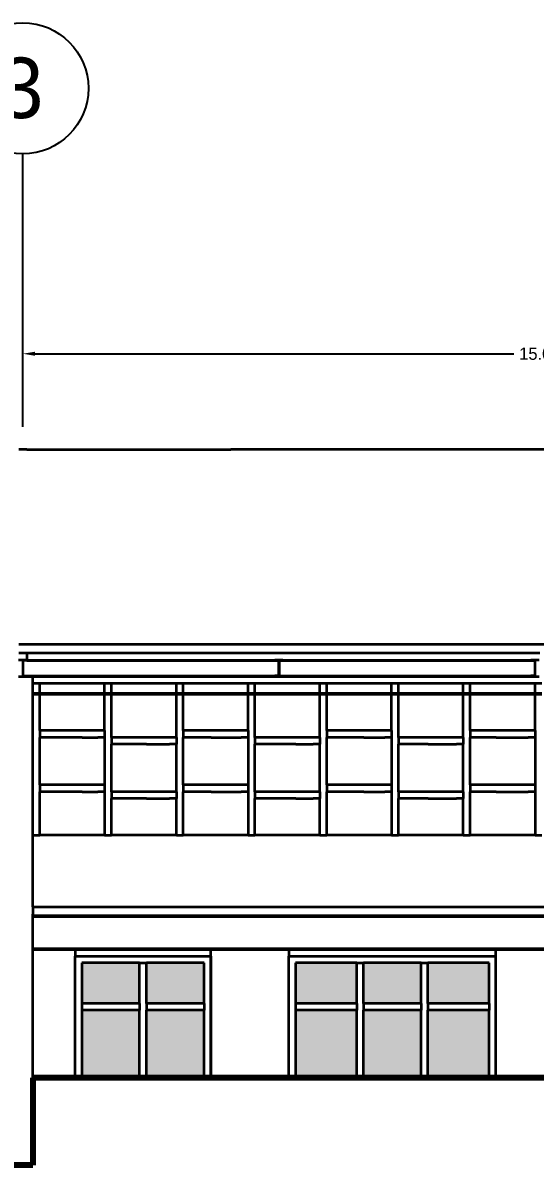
# Model space of a CAD drawing. Header units: metres. Extents: x -57 to 501, y 45 to 307.
# Drawn here: x 310.67 to 318.17, y 246.97 to 263.7 of the extents above; entities that cross this region are included whole.
import ezdxf

# ---------------------------------------------------------------- set-up
doc = ezdxf.new("R2010")
doc.units = ezdxf.units.M
doc.layers.add('atras', color=7, linetype='Continuous')
doc.dimstyles.get("Standard").update_dxf_attribs({"dimtxt": 0.18, "dimasz": 0.18, "dimexe": 0.18, "dimexo": 0.0625, "dimgap": 0.09, "dimtad": 0, "dimtih": 1, "dimtoh": 1, "dimdec": 1, "dimzin": 0, "dimdsep": 46, "dimtxsty": 'Standard', "dimcen": 0.09, "dimadec": 0, "dimazin": 0, "dimtfac": 1, "dimtdec": 1, "dimtofl": 0, "dimtmove": 0, "dimatfit": 3, "dimfxl": 1, "dimtolj": 1, "dimtzin": 0, "dimarcsym": 0})

# ---------------------------------------------------------------- blocks, each defined once
blk = doc.blocks.new('*D23')
at = {"layer": 'atras', "color": 0, "lineweight": -2, "transparency": 16777216}
for p, q in [((310.668, 257.824), (310.668, 259.037)), ((325.668, 257.824), (325.668, 259.037)), ((310.848, 258.857), (317.853, 258.857)), ((325.488, 258.857), (318.483, 258.857))]:
    blk.add_line(p, q, dxfattribs=at)
at = {"layer": 'atras', "color": 0, "transparency": 16777216}
for points in [[(310.848, 258.887), (310.848, 258.827), (310.668, 258.857)], [(325.488, 258.887), (325.488, 258.827), (325.668, 258.857)]]:
    blk.add_solid(points, dxfattribs=at)
at = {"layer": 'Defpoints', "color": 0, "transparency": 16777216}
for p in [(310.668, 258.857), (310.668, 257.762), (325.668, 257.762)]:
    blk.add_point(p, dxfattribs=at)
at = {"layer": 'atras', "color": 0, "transparency": 16777216, "insert": (318.168, 258.857), "char_height": 0.18, "attachment_point": 5}
blk.add_mtext('\\A1;15.0', dxfattribs=at)

msp = doc.modelspace()

# ---------------------------------------------------------------- hatches: boundary and pattern name
h = msp.add_hatch(color=256)
h.dxf.hatch_style = 1
h.set_gradient(color1=(147, 149, 152), name='HEMISPHERICAL')
h.paths.add_polyline_path([(312.377, 249.937), (311.533, 249.937), (311.533, 249.342), (312.377, 249.342)])
h.paths.add_polyline_path([(313.321, 249.937), (312.476, 249.937), (312.476, 249.342), (313.321, 249.342)])
h.paths.add_polyline_path([(312.377, 249.242), (311.533, 249.242), (311.533, 248.251), (312.377, 248.251)])
h.paths.add_polyline_path([(313.321, 249.242), (312.476, 249.242), (312.476, 248.251), (313.321, 248.251)])
h.paths.add_polyline_path([(315.555, 249.937), (314.661, 249.937), (314.661, 249.342), (315.555, 249.342)])
h.paths.add_polyline_path([(316.499, 249.937), (315.655, 249.937), (315.655, 249.342), (316.499, 249.342)])
h.paths.add_polyline_path([(317.492, 249.937), (316.598, 249.937), (316.598, 249.342), (317.492, 249.342)])
h.paths.add_polyline_path([(315.555, 249.242), (314.661, 249.242), (314.661, 248.251), (315.555, 248.251)])
h.paths.add_polyline_path([(316.499, 249.242), (315.655, 249.242), (315.655, 248.251), (316.499, 248.251)])
h.paths.add_polyline_path([(317.492, 249.242), (316.598, 249.242), (316.598, 248.251), (317.492, 248.251)])
h.paths.add_polyline_path([(319.727, 249.937), (318.833, 249.937), (318.833, 249.342), (319.727, 249.342)])
h.paths.add_polyline_path([(320.671, 249.937), (319.826, 249.937), (319.826, 249.342), (320.671, 249.342)])
h.paths.add_polyline_path([(321.664, 249.937), (320.77, 249.937), (320.77, 249.342), (321.664, 249.342)])
h.paths.add_polyline_path([(319.727, 249.242), (318.833, 249.242), (318.833, 248.251), (319.727, 248.251)])
h.paths.add_polyline_path([(320.671, 249.242), (319.826, 249.242), (319.826, 248.251), (320.671, 248.251)])
h.paths.add_polyline_path([(321.664, 249.242), (320.77, 249.242), (320.77, 248.251), (321.664, 248.251)])
h.paths.add_polyline_path([(323.849, 249.937), (323.005, 249.937), (323.005, 249.342), (323.849, 249.342)])
h.paths.add_polyline_path([(324.792, 249.937), (323.948, 249.937), (323.948, 249.342), (324.792, 249.342)])
h.paths.add_polyline_path([(323.849, 249.242), (323.005, 249.242), (323.005, 248.476), (323.849, 248.724)])
h.paths.add_polyline_path([(324.792, 249.242), (323.948, 249.242), (323.948, 248.753), (324.701, 248.975), (324.781, 248.975), (324.792, 248.977)])
h.paths.add_polyline_path([(327.379, 253.932), (326.535, 253.932), (326.535, 253.338), (327.379, 253.338)])
h.paths.add_polyline_path([(328.323, 253.932), (327.479, 253.932), (327.479, 253.338), (328.323, 253.338)])
h.paths.add_polyline_path([(327.379, 253.238), (326.535, 253.238), (326.535, 250.958), (327.379, 250.958)])
h.paths.add_polyline_path([(328.323, 253.238), (327.479, 253.238), (327.479, 250.958), (328.323, 250.958)])

# ---------------------------------------------------------------- linework, layer by layer
at = {"lineweight": 35}
for p, q in [((310.726, 257.456), (310.607, 257.456)), ((310.726, 257.456), (313.714, 257.456)), ((316.82, 257.456), (313.714, 257.456)), ((319.927, 257.456), (316.82, 257.456)), ((310.607, 254.605), (310.724, 254.605)), ((310.725, 254.472), (310.609, 254.472)), ((310.724, 254.605), (310.726, 254.605)), ((310.725, 254.472), (310.725, 254.372)), ((310.767, 254.472), (310.725, 254.472)), ((310.726, 254.605), (313.711, 254.605)), ((310.892, 254.472), (310.767, 254.472)), ((311.049, 254.472), (310.892, 254.472)), ((311.174, 254.472), (311.049, 254.472)), ((311.331, 254.472), (311.174, 254.472)), ((311.457, 254.472), (311.331, 254.472)), ((311.614, 254.472), (311.457, 254.472)), ((311.739, 254.472), (311.614, 254.472)), ((311.896, 254.472), (311.739, 254.472)), ((312.021, 254.472), (311.896, 254.472)), ((312.179, 254.472), (312.021, 254.472)), ((312.304, 254.472), (312.179, 254.472)), ((312.461, 254.472), (312.304, 254.472)), ((312.586, 254.472), (312.461, 254.472)), ((312.743, 254.472), (312.586, 254.472)), ((312.869, 254.472), (312.743, 254.472)), ((313.026, 254.472), (312.869, 254.472)), ((313.151, 254.472), (313.026, 254.472)), ((313.308, 254.472), (313.151, 254.472)), ((313.434, 254.472), (313.308, 254.472)), ((313.591, 254.472), (313.434, 254.472)), ((313.714, 254.472), (313.591, 254.472)), ((313.711, 254.605), (313.714, 254.605)), ((313.714, 254.605), (316.818, 254.605)), ((313.716, 254.472), (313.714, 254.472)), ((313.873, 254.472), (313.716, 254.472)), ((313.998, 254.472), (313.873, 254.472)), ((314.155, 254.472), (313.998, 254.472)), ((314.281, 254.472), (314.155, 254.472)), ((314.438, 254.472), (314.281, 254.472)), ((314.563, 254.472), (314.438, 254.472)), ((314.72, 254.472), (314.563, 254.472)), ((314.846, 254.472), (314.72, 254.472)), ((315.003, 254.472), (314.846, 254.472)), ((315.128, 254.472), (315.003, 254.472)), ((315.285, 254.472), (315.128, 254.472)), ((315.41, 254.472), (315.285, 254.472)), ((315.568, 254.472), (315.41, 254.472)), ((315.693, 254.472), (315.568, 254.472)), ((315.85, 254.472), (315.693, 254.472)), ((315.975, 254.472), (315.85, 254.472)), ((316.132, 254.472), (315.975, 254.472)), ((316.258, 254.472), (316.132, 254.472)), ((316.415, 254.472), (316.258, 254.472)), ((316.54, 254.472), (316.415, 254.472)), ((316.697, 254.472), (316.54, 254.472)), ((316.82, 254.472), (316.697, 254.472)), ((316.818, 254.605), (316.82, 254.605)), ((316.82, 254.605), (319.925, 254.605)), ((316.822, 254.472), (316.82, 254.472)), ((316.98, 254.472), (316.822, 254.472)), ((317.105, 254.472), (316.98, 254.472)), ((317.262, 254.472), (317.105, 254.472)), ((317.387, 254.472), (317.262, 254.472)), ((317.544, 254.472), (317.387, 254.472)), ((317.67, 254.472), (317.544, 254.472)), ((317.827, 254.472), (317.67, 254.472)), ((317.952, 254.472), (317.827, 254.472)), ((318.109, 254.472), (317.952, 254.472)), ((318.235, 254.472), (318.109, 254.472)), ((310.725, 254.372), (310.605, 254.372)), ((310.668, 254.363), (310.668, 254.142)), ((310.725, 254.363), (310.668, 254.363)), ((310.725, 254.363), (310.725, 254.372)), ((310.725, 254.372), (314.355, 254.372)), ((310.725, 254.363), (314.355, 254.363)), ((314.355, 254.372), (314.355, 254.363)), ((314.475, 254.372), (314.355, 254.372)), ((314.355, 254.363), (314.412, 254.363)), ((314.412, 254.363), (314.412, 254.142)), ((314.418, 254.363), (314.475, 254.363)), ((314.418, 254.363), (314.418, 254.142)), ((314.475, 254.372), (318.105, 254.372)), ((314.475, 254.372), (314.475, 254.363)), ((314.475, 254.363), (318.105, 254.363)), ((318.105, 254.372), (318.105, 254.363)), ((318.225, 254.372), (318.105, 254.372)), ((318.105, 254.363), (318.162, 254.363)), ((318.162, 254.363), (318.162, 254.142)), ((310.605, 254.132), (310.725, 254.132)), ((310.668, 254.142), (310.725, 254.142)), ((310.725, 254.132), (310.725, 254.142)), ((310.725, 254.142), (314.355, 254.142)), ((310.725, 254.132), (310.815, 254.132)), ((310.815, 254.132), (314.355, 254.132)), ((310.815, 254.032), (310.815, 254.132)), ((314.355, 254.142), (314.355, 254.132)), ((314.412, 254.142), (314.355, 254.142)), ((314.355, 254.132), (314.475, 254.132)), ((314.418, 254.142), (314.475, 254.142)), ((314.475, 254.142), (318.105, 254.142)), ((314.475, 254.142), (314.475, 254.132)), ((314.475, 254.132), (318.105, 254.132)), ((318.105, 254.142), (318.105, 254.132)), ((318.162, 254.142), (318.105, 254.142)), ((318.105, 254.132), (318.225, 254.132)), ((310.815, 254.032), (310.915, 254.032)), ((310.815, 253.888), (310.815, 254.032)), ((310.915, 253.888), (310.915, 254.032)), ((310.915, 254.032), (311.865, 254.032)), ((311.865, 254.032), (311.965, 254.032)), ((311.865, 253.888), (311.865, 254.032)), ((311.965, 253.888), (311.965, 254.032)), ((311.965, 254.032), (312.915, 254.032)), ((312.915, 254.032), (313.015, 254.032)), ((312.915, 253.888), (312.915, 254.032)), ((313.015, 253.888), (313.015, 254.032)), ((313.015, 254.032), (313.965, 254.032)), ((313.965, 254.032), (314.065, 254.032)), ((313.965, 253.888), (313.965, 254.032)), ((314.065, 253.888), (314.065, 254.032)), ((314.065, 254.032), (315.015, 254.032)), ((315.015, 254.032), (315.115, 254.032)), ((315.015, 253.888), (315.015, 254.032)), ((315.115, 253.888), (315.115, 254.032)), ((315.115, 254.032), (316.065, 254.032)), ((316.065, 254.032), (316.165, 254.032)), ((316.065, 253.888), (316.065, 254.032)), ((316.165, 253.888), (316.165, 254.032)), ((316.165, 254.032), (317.115, 254.032)), ((317.115, 254.032), (317.215, 254.032)), ((317.115, 253.888), (317.115, 254.032)), ((317.215, 253.888), (317.215, 254.032)), ((317.215, 254.032), (318.165, 254.032)), ((318.165, 254.032), (318.265, 254.032)), ((318.165, 253.888), (318.165, 254.032)), ((310.815, 253.888), (310.915, 253.888)), ((310.815, 253.872), (310.815, 253.888)), ((310.815, 251.808), (310.815, 253.872)), ((310.815, 253.872), (310.915, 253.872)), ((310.915, 253.888), (311.865, 253.888)), ((310.915, 253.338), (310.915, 253.872)), ((310.915, 253.872), (311.436, 253.872)), ((311.436, 253.872), (311.535, 253.872)), ((311.535, 253.872), (311.765, 253.872)), ((311.765, 253.872), (311.865, 253.872)), ((311.865, 253.888), (311.965, 253.888)), ((311.865, 253.872), (311.965, 253.872)), ((311.865, 253.338), (311.865, 253.872)), ((311.965, 253.888), (312.915, 253.888)), ((311.965, 253.338), (311.965, 253.872)), ((311.965, 253.872), (312.379, 253.872)), ((312.379, 253.872), (312.479, 253.872)), ((312.479, 253.872), (312.815, 253.872)), ((312.815, 253.872), (312.915, 253.872)), ((312.915, 253.888), (313.015, 253.888)), ((312.915, 253.872), (313.015, 253.872)), ((312.915, 253.238), (312.915, 253.872)), ((313.015, 253.888), (313.965, 253.888)), ((313.015, 253.338), (313.015, 253.872)), ((313.015, 253.872), (313.323, 253.872)), ((313.323, 253.872), (313.422, 253.872)), ((313.422, 253.872), (313.865, 253.872)), ((313.865, 253.872), (313.965, 253.872)), ((313.965, 253.888), (314.065, 253.888)), ((313.965, 253.338), (313.965, 253.872)), ((313.965, 253.872), (314.065, 253.872)), ((314.065, 253.888), (315.015, 253.888)), ((314.065, 253.238), (314.065, 253.872)), ((314.065, 253.872), (314.564, 253.872)), ((314.564, 253.872), (314.664, 253.872)), ((314.664, 253.872), (314.915, 253.872)), ((314.915, 253.872), (315.015, 253.872)), ((315.015, 253.888), (315.115, 253.888)), ((315.015, 253.872), (315.115, 253.872)), ((315.015, 253.238), (315.015, 253.872)), ((315.115, 253.888), (316.065, 253.888)), ((315.115, 253.338), (315.115, 253.872)), ((315.115, 253.872), (315.558, 253.872)), ((315.558, 253.872), (315.657, 253.872)), ((315.657, 253.872), (315.965, 253.872)), ((315.965, 253.872), (316.065, 253.872)), ((316.065, 253.888), (316.165, 253.888)), ((316.065, 253.338), (316.065, 253.872)), ((316.065, 253.872), (316.165, 253.872)), ((316.165, 253.888), (317.115, 253.888)), ((316.165, 253.338), (316.165, 253.872)), ((316.165, 253.872), (316.501, 253.872)), ((316.501, 253.872), (316.601, 253.872)), ((316.601, 253.872), (317.015, 253.872)), ((317.015, 253.872), (317.115, 253.872)), ((317.115, 253.888), (317.215, 253.888)), ((317.115, 253.872), (317.215, 253.872)), ((317.115, 253.238), (317.115, 253.872)), ((317.215, 253.888), (318.165, 253.888)), ((317.215, 253.338), (317.215, 253.872)), ((317.215, 253.872), (317.494, 253.872)), ((317.494, 253.872), (317.594, 253.872)), ((317.594, 253.872), (318.065, 253.872)), ((318.065, 253.872), (318.165, 253.872)), ((318.165, 253.888), (318.265, 253.888)), ((318.165, 253.338), (318.165, 253.872)), ((318.165, 253.872), (318.265, 253.872)), ((310.915, 253.338), (310.915, 253.238)), ((311.436, 253.338), (310.915, 253.338)), ((311.535, 253.338), (311.436, 253.338)), ((311.765, 253.338), (311.535, 253.338)), ((311.865, 253.338), (311.765, 253.338)), ((311.865, 253.338), (311.865, 253.238)), ((311.965, 253.238), (311.965, 253.338)), ((313.015, 253.338), (313.015, 253.238)), ((313.323, 253.338), (313.015, 253.338)), ((313.422, 253.338), (313.323, 253.338)), ((313.865, 253.338), (313.422, 253.338)), ((313.965, 253.338), (313.865, 253.338)), ((313.965, 253.338), (313.965, 253.238)), ((315.115, 253.338), (315.115, 253.238)), ((315.558, 253.338), (315.115, 253.338)), ((315.657, 253.338), (315.558, 253.338)), ((315.965, 253.338), (315.657, 253.338)), ((316.065, 253.338), (315.965, 253.338)), ((316.065, 253.338), (316.065, 253.238)), ((316.165, 253.238), (316.165, 253.338)), ((317.215, 253.338), (317.215, 253.238)), ((317.494, 253.338), (317.215, 253.338)), ((317.594, 253.338), (317.494, 253.338)), ((318.065, 253.338), (317.594, 253.338)), ((318.165, 253.338), (318.065, 253.338)), ((318.165, 253.338), (318.165, 253.238)), ((310.915, 252.544), (310.915, 253.238)), ((311.436, 253.238), (310.915, 253.238)), ((311.535, 253.238), (311.436, 253.238)), ((311.535, 253.238), (311.765, 253.238)), ((311.865, 253.238), (311.765, 253.238)), ((311.865, 253.238), (311.865, 252.544)), ((311.965, 253.238), (311.965, 253.138)), ((312.379, 253.238), (311.965, 253.238)), ((311.965, 252.444), (311.965, 253.138)), ((312.379, 253.138), (311.965, 253.138)), ((312.479, 253.238), (312.379, 253.238)), ((312.479, 253.138), (312.379, 253.138)), ((312.815, 253.238), (312.479, 253.238)), ((312.479, 253.138), (312.815, 253.138)), ((312.915, 253.238), (312.815, 253.238)), ((312.915, 253.138), (312.815, 253.138)), ((312.915, 253.238), (312.915, 253.138)), ((312.915, 252.444), (312.915, 253.138)), ((313.015, 252.544), (313.015, 253.238)), ((313.323, 253.238), (313.015, 253.238)), ((313.422, 253.238), (313.323, 253.238)), ((313.422, 253.238), (313.865, 253.238)), ((313.965, 253.238), (313.865, 253.238)), ((313.965, 253.238), (313.965, 252.544)), ((314.065, 253.238), (314.065, 253.138)), ((314.564, 253.238), (314.065, 253.238)), ((314.065, 252.444), (314.065, 253.138)), ((314.564, 253.138), (314.065, 253.138)), ((314.664, 253.238), (314.564, 253.238)), ((314.664, 253.138), (314.564, 253.138)), ((314.915, 253.238), (314.664, 253.238)), ((314.664, 253.138), (314.915, 253.138)), ((315.015, 253.238), (314.915, 253.238)), ((315.015, 253.138), (314.915, 253.138)), ((315.015, 253.238), (315.015, 253.138)), ((315.015, 252.444), (315.015, 253.138)), ((315.115, 252.544), (315.115, 253.238)), ((315.558, 253.238), (315.115, 253.238)), ((315.657, 253.238), (315.558, 253.238)), ((315.657, 253.238), (315.965, 253.238)), ((316.065, 253.238), (315.965, 253.238)), ((316.065, 253.238), (316.065, 252.544)), ((316.165, 253.238), (316.165, 253.138)), ((316.501, 253.238), (316.165, 253.238)), ((316.165, 252.444), (316.165, 253.138)), ((316.501, 253.138), (316.165, 253.138)), ((316.601, 253.238), (316.501, 253.238)), ((316.601, 253.138), (316.501, 253.138)), ((317.015, 253.238), (316.601, 253.238)), ((316.601, 253.138), (317.015, 253.138)), ((317.115, 253.238), (317.015, 253.238)), ((317.115, 253.138), (317.015, 253.138)), ((317.115, 253.238), (317.115, 253.138)), ((317.115, 252.444), (317.115, 253.138)), ((317.215, 252.544), (317.215, 253.238)), ((317.494, 253.238), (317.215, 253.238)), ((317.594, 253.238), (317.494, 253.238)), ((317.594, 253.238), (318.065, 253.238)), ((318.165, 253.238), (318.065, 253.238)), ((318.165, 253.238), (318.165, 252.544)), ((310.915, 252.544), (310.915, 252.444)), ((311.436, 252.544), (310.915, 252.544)), ((310.915, 251.808), (310.915, 252.444)), ((311.436, 252.444), (310.915, 252.444)), ((311.535, 252.544), (311.436, 252.544)), ((311.535, 252.444), (311.436, 252.444)), ((311.765, 252.544), (311.535, 252.544)), ((311.535, 252.444), (311.765, 252.444)), ((311.865, 252.544), (311.765, 252.544)), ((311.865, 252.444), (311.765, 252.444)), ((311.865, 252.544), (311.865, 252.444)), ((311.865, 252.444), (311.865, 251.808)), ((311.965, 252.444), (311.965, 252.344)), ((312.379, 252.444), (311.965, 252.444)), ((312.479, 252.444), (312.379, 252.444)), ((312.815, 252.444), (312.479, 252.444)), ((312.915, 252.444), (312.815, 252.444)), ((312.915, 252.444), (312.915, 252.344)), ((313.015, 252.544), (313.015, 252.444)), ((313.323, 252.544), (313.015, 252.544)), ((313.015, 251.808), (313.015, 252.444)), ((313.323, 252.444), (313.015, 252.444)), ((313.422, 252.544), (313.323, 252.544)), ((313.422, 252.444), (313.323, 252.444)), ((313.865, 252.544), (313.422, 252.544)), ((313.422, 252.444), (313.865, 252.444)), ((313.965, 252.544), (313.865, 252.544)), ((313.965, 252.444), (313.865, 252.444)), ((313.965, 252.544), (313.965, 252.444)), ((313.965, 252.444), (313.965, 251.808)), ((314.065, 252.444), (314.065, 252.344)), ((314.564, 252.444), (314.065, 252.444)), ((314.664, 252.444), (314.564, 252.444)), ((314.915, 252.444), (314.664, 252.444)), ((315.015, 252.444), (314.915, 252.444)), ((315.015, 252.444), (315.015, 252.344)), ((315.115, 252.544), (315.115, 252.444)), ((315.558, 252.544), (315.115, 252.544)), ((315.115, 251.808), (315.115, 252.444)), ((315.558, 252.444), (315.115, 252.444)), ((315.657, 252.544), (315.558, 252.544)), ((315.657, 252.444), (315.558, 252.444)), ((315.965, 252.544), (315.657, 252.544)), ((315.657, 252.444), (315.965, 252.444)), ((316.065, 252.544), (315.965, 252.544)), ((316.065, 252.444), (315.965, 252.444)), ((316.065, 252.544), (316.065, 252.444)), ((316.065, 252.444), (316.065, 251.808)), ((316.165, 252.444), (316.165, 252.344)), ((316.501, 252.444), (316.165, 252.444)), ((316.601, 252.444), (316.501, 252.444)), ((317.015, 252.444), (316.601, 252.444)), ((317.115, 252.444), (317.015, 252.444)), ((317.115, 252.444), (317.115, 252.344)), ((317.215, 252.544), (317.215, 252.444)), ((317.494, 252.544), (317.215, 252.544)), ((317.215, 251.808), (317.215, 252.444)), ((317.494, 252.444), (317.215, 252.444)), ((317.594, 252.544), (317.494, 252.544)), ((317.594, 252.444), (317.494, 252.444)), ((318.065, 252.544), (317.594, 252.544)), ((317.594, 252.444), (318.065, 252.444)), ((318.165, 252.544), (318.065, 252.544)), ((318.165, 252.444), (318.065, 252.444)), ((318.165, 252.544), (318.165, 252.444)), ((318.165, 252.444), (318.165, 251.808)), ((311.965, 251.808), (311.965, 252.344)), ((312.379, 252.344), (311.965, 252.344)), ((312.479, 252.344), (312.379, 252.344)), ((312.479, 252.344), (312.815, 252.344)), ((312.915, 252.344), (312.815, 252.344)), ((312.915, 251.808), (312.915, 252.344)), ((314.065, 251.808), (314.065, 252.344)), ((314.564, 252.344), (314.065, 252.344)), ((314.664, 252.344), (314.564, 252.344)), ((314.664, 252.344), (314.915, 252.344)), ((315.015, 252.344), (314.915, 252.344)), ((315.015, 251.808), (315.015, 252.344)), ((316.165, 251.808), (316.165, 252.344)), ((316.501, 252.344), (316.165, 252.344)), ((316.601, 252.344), (316.501, 252.344)), ((316.601, 252.344), (317.015, 252.344)), ((317.115, 252.344), (317.015, 252.344)), ((317.115, 251.808), (317.115, 252.344)), ((310.815, 250.758), (310.815, 251.808)), ((310.815, 251.808), (310.915, 251.808)), ((311.436, 251.808), (310.915, 251.808)), ((311.535, 251.808), (311.436, 251.808)), ((311.765, 251.808), (311.535, 251.808)), ((311.865, 251.808), (311.765, 251.808)), ((311.865, 251.808), (311.965, 251.808)), ((312.379, 251.808), (311.965, 251.808)), ((312.479, 251.808), (312.379, 251.808)), ((312.815, 251.808), (312.479, 251.808)), ((312.915, 251.808), (312.815, 251.808)), ((312.915, 251.808), (313.015, 251.808)), ((313.323, 251.808), (313.015, 251.808)), ((313.422, 251.808), (313.323, 251.808)), ((313.865, 251.808), (313.422, 251.808)), ((313.965, 251.808), (313.865, 251.808)), ((313.965, 251.808), (314.065, 251.808)), ((314.564, 251.808), (314.065, 251.808)), ((314.664, 251.808), (314.564, 251.808)), ((314.915, 251.808), (314.664, 251.808)), ((315.015, 251.808), (314.915, 251.808)), ((315.015, 251.808), (315.115, 251.808)), ((315.558, 251.808), (315.115, 251.808)), ((315.657, 251.808), (315.558, 251.808)), ((315.965, 251.808), (315.657, 251.808)), ((316.065, 251.808), (315.965, 251.808)), ((316.065, 251.808), (316.165, 251.808)), ((316.501, 251.808), (316.165, 251.808)), ((316.601, 251.808), (316.501, 251.808)), ((317.015, 251.808), (316.601, 251.808)), ((317.115, 251.808), (317.015, 251.808)), ((317.115, 251.808), (317.215, 251.808)), ((317.494, 251.808), (317.215, 251.808)), ((317.594, 251.808), (317.494, 251.808)), ((318.065, 251.808), (317.594, 251.808)), ((318.165, 251.808), (318.065, 251.808)), ((318.165, 251.808), (318.265, 251.808)), ((310.815, 250.758), (310.815, 250.663)), ((310.815, 250.758), (313.698, 250.758)), ((310.815, 250.663), (310.815, 250.648)), ((310.815, 250.638), (310.815, 250.648)), ((310.815, 250.632), (310.815, 250.638)), ((310.815, 250.616), (310.815, 250.632)), ((310.815, 250.632), (323.099, 250.632)), ((310.815, 250.616), (325.515, 250.616)), ((310.815, 250.148), (310.815, 250.616)), ((313.698, 250.758), (316.832, 250.758)), ((316.832, 250.758), (319.965, 250.758)), ((310.815, 250.148), (325.515, 250.148)), ((310.815, 250.132), (310.815, 250.148)), ((310.815, 250.132), (311.433, 250.132)), ((310.815, 248.251), (310.815, 250.132)), ((311.433, 250.132), (311.433, 250.037)), ((311.433, 250.132), (313.42, 250.132)), ((313.42, 250.132), (314.562, 250.132)), ((313.42, 250.037), (313.42, 250.132)), ((314.562, 250.132), (314.562, 250.037)), ((314.562, 250.132), (317.591, 250.132)), ((317.591, 250.132), (318.734, 250.132)), ((317.591, 250.037), (317.591, 250.132)), ((311.433, 248.251), (311.433, 250.037)), ((311.433, 250.037), (313.42, 250.037)), ((311.433, 250.037), (313.42, 250.037)), ((311.433, 248.251), (311.433, 250.037)), ((312.377, 249.937), (311.533, 249.937)), ((311.533, 249.937), (311.533, 249.342)), ((312.377, 249.937), (312.476, 249.937)), ((312.377, 249.342), (312.377, 249.937)), ((313.321, 249.937), (312.476, 249.937)), ((312.476, 249.342), (312.476, 249.937)), ((313.321, 249.342), (313.321, 249.937)), ((313.42, 248.251), (313.42, 250.037)), ((313.42, 250.037), (313.42, 248.251)), ((314.562, 250.037), (317.591, 250.037)), ((314.562, 248.251), (314.562, 250.037)), ((315.555, 249.937), (314.661, 249.937)), ((314.661, 249.937), (314.661, 249.342)), ((315.555, 249.937), (315.655, 249.937)), ((315.555, 249.342), (315.555, 249.937)), ((315.655, 249.342), (315.655, 249.937)), ((316.499, 249.937), (315.655, 249.937)), ((316.499, 249.937), (316.598, 249.937)), ((316.499, 249.342), (316.499, 249.937)), ((316.598, 249.342), (316.598, 249.937)), ((317.492, 249.937), (316.598, 249.937)), ((317.492, 249.342), (317.492, 249.937)), ((317.591, 248.251), (317.591, 250.037)), ((312.377, 249.342), (311.533, 249.342)), ((311.533, 249.342), (311.533, 249.242)), ((312.377, 249.342), (312.377, 249.242)), ((313.321, 249.342), (312.476, 249.342)), ((312.476, 249.342), (312.476, 249.242)), ((313.321, 249.342), (313.321, 249.242)), ((315.555, 249.342), (314.661, 249.342)), ((314.661, 249.342), (314.661, 249.242)), ((315.555, 249.342), (315.555, 249.242)), ((316.499, 249.342), (315.655, 249.342)), ((315.655, 249.342), (315.655, 249.242)), ((316.499, 249.342), (316.499, 249.242)), ((317.492, 249.342), (316.598, 249.342)), ((316.598, 249.342), (316.598, 249.242)), ((317.492, 249.342), (317.492, 249.242)), ((312.377, 249.242), (311.533, 249.242)), ((311.533, 249.242), (311.533, 248.251)), ((312.377, 248.251), (312.377, 249.242)), ((313.321, 249.242), (312.476, 249.242)), ((312.476, 248.251), (312.476, 249.242)), ((313.321, 248.251), (313.321, 249.242)), ((315.555, 249.242), (314.661, 249.242)), ((314.661, 249.242), (314.661, 248.251)), ((315.555, 248.251), (315.555, 249.242)), ((316.499, 249.242), (315.655, 249.242)), ((315.655, 248.251), (315.655, 249.242)), ((316.499, 248.251), (316.499, 249.242)), ((317.492, 249.242), (316.598, 249.242)), ((316.598, 248.251), (316.598, 249.242)), ((317.492, 248.251), (317.492, 249.242))]:
    msp.add_line(p, q, dxfattribs=at)
at = {"layer": 'atras', "color": 252, "true_color": 0x939598}
msp.add_line((310.668, 257.785), (310.668, 261.785), dxfattribs=at)
at = {"layer": 'atras', "lineweight": 80}
for p, q in [((310.815, 248.251), (310.815, 246.975)), ((311.433, 248.251), (310.815, 248.251)), ((311.533, 248.251), (311.433, 248.251)), ((312.377, 248.251), (311.533, 248.251)), ((312.476, 248.251), (312.377, 248.251)), ((313.321, 248.251), (312.476, 248.251)), ((313.42, 248.251), (313.321, 248.251)), ((314.562, 248.251), (313.42, 248.251)), ((314.661, 248.251), (314.562, 248.251)), ((315.555, 248.251), (314.661, 248.251)), ((315.655, 248.251), (315.555, 248.251)), ((316.499, 248.251), (315.655, 248.251)), ((316.598, 248.251), (316.499, 248.251)), ((317.492, 248.251), (316.598, 248.251)), ((317.591, 248.251), (317.492, 248.251)), ((318.734, 248.251), (317.591, 248.251)), ((310.815, 246.975), (310.517, 246.975))]:
    msp.add_line(p, q, dxfattribs=at)
at = {"layer": 'atras', "color": 252, "true_color": 0x939598}
msp.add_circle((310.668, 262.744), 0.959, dxfattribs=at)

# ---------------------------------------------------------------- texts
at = {"layer": 'atras', "color": 252, "true_color": 0x939598, "insert": (310.31, 263.194), "char_height": 0.886, "attachment_point": 1}
msp.add_mtext_dynamic_manual_height_columns('3', width=0.8858, gutter_width=4.429, heights=[0], dxfattribs=at)

# ---------------------------------------------------------------- dimensions: what is measured, and where the dimension line sits
at = {"layer": 'atras', "color": 252, "true_color": 0x939598}
dim = msp.add_linear_dim(base=(310.668, 258.857), p1=(325.668, 257.762), p2=(310.668, 257.762), dimstyle='Standard', dxfattribs=at)
dim.commit()
dim.dimension.update_dxf_attribs({"geometry": '*D23', "text_midpoint": (318.168, 258.857), "dimtype": 160})

doc.saveas('drawing.dxf')
